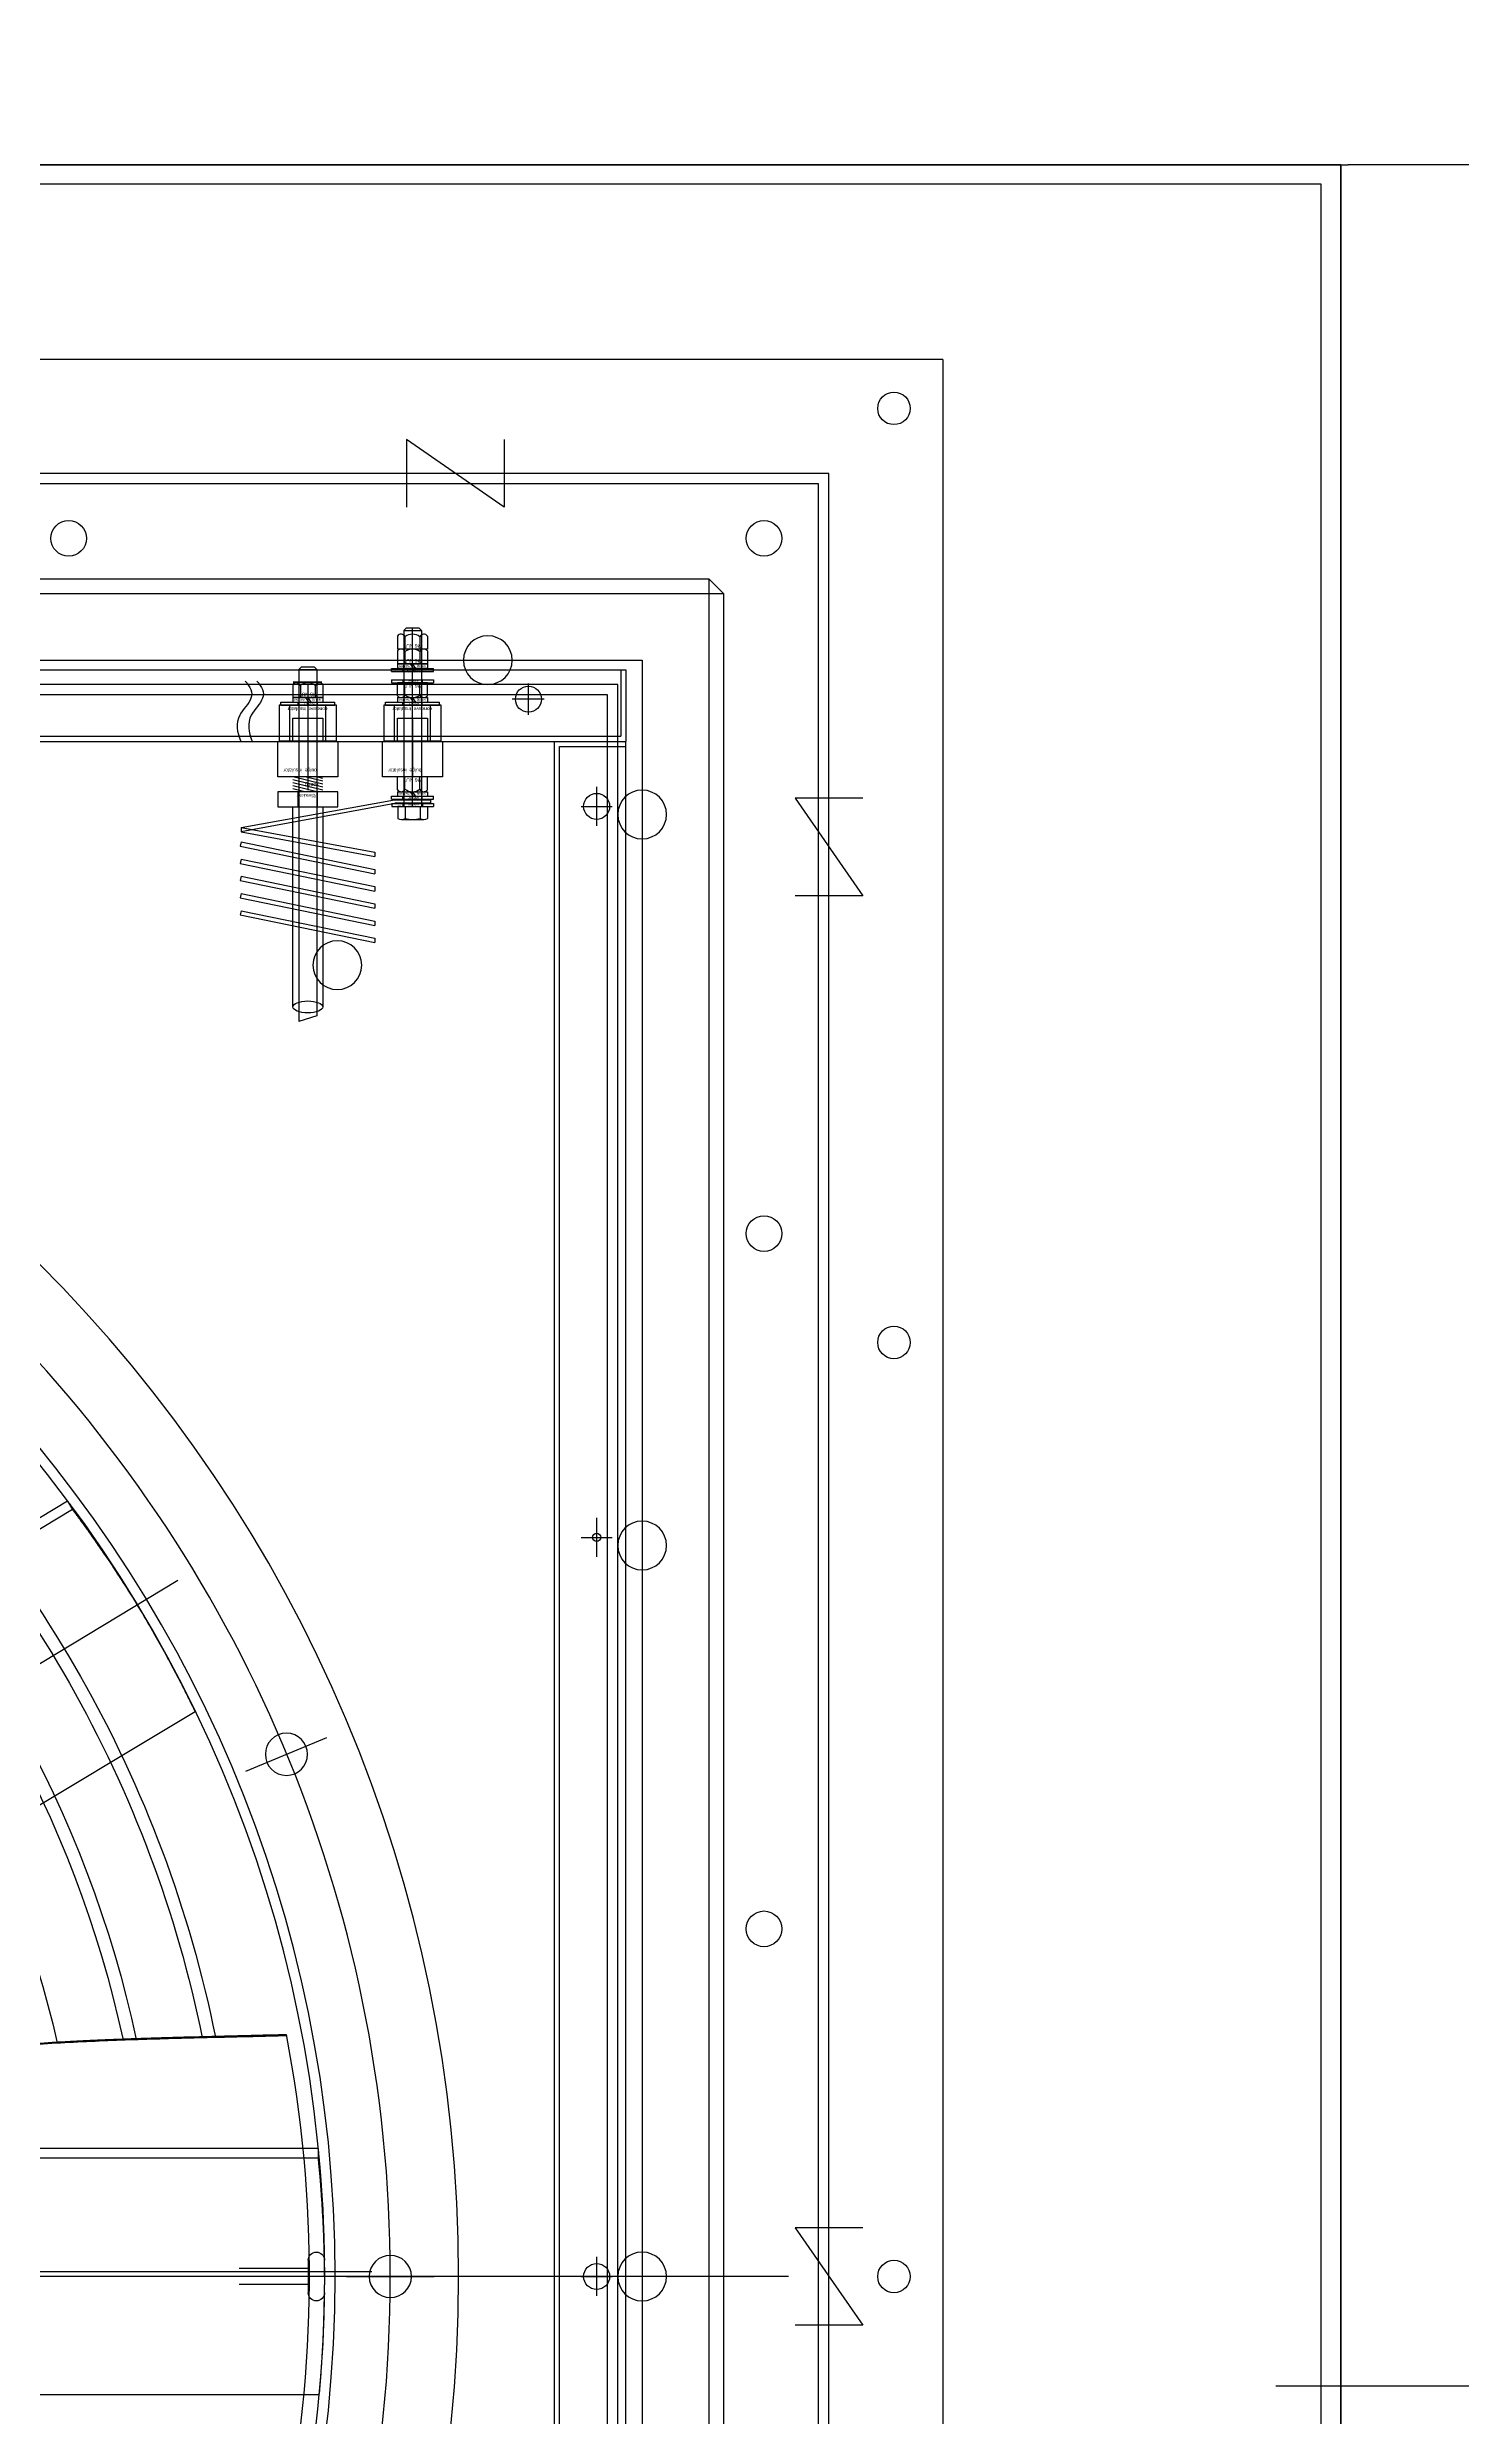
# Model space of a CAD drawing. Header units: millimetres. Extents: x 89978 to 501025, y -351975 to 835730.
# Drawn here: x 272552 to 272987, y -164185 to -163455 of the extents above; entities that cross this region are included whole.
import ezdxf
from ezdxf.enums import TextEntityAlignment as Align

# ---------------------------------------------------------------- set-up
doc = ezdxf.new("R2010")
doc.units = ezdxf.units.MM
doc.header["$LTSCALE"] = 150
doc.linetypes.add('CENTER', pattern=[50.8, 31.75, -6.35, 6.35, -6.35])
doc.linetypes.add('DIVIDEX2', pattern=[63.5, 25.4, -12.7, 0, -12.7, 0, -12.7])
doc.layers.get('Defpoints').update_dxf_attribs({"color": 150})
doc.layers.add('------00 Load Bank', color=3, linetype='Continuous')
doc.layers.add('-----36 Dimension', color=1, linetype='Continuous')
doc.styles.add('ELEC', font='')
doc.styles.get('ELEC').set_extended_font_data('Dotum')
doc.dimstyles.new('ELEC', dxfattribs={"dimscale": 100, "dimtxt": 2, "dimasz": 1, "dimexe": 2, "dimexo": 1, "dimgap": 1, "dimtad": 1, "dimdec": 0, "dimrnd": 0.25, "dimzin": 9, "dimdsep": 32, "dimlunit": 6, "dimtxsty": 'ELEC', "dimblk": 'Z_DOT', "dimcen": 3, "dimclrd": 7, "dimclre": 7, "dimclrt": 3, "dimadec": 0, "dimazin": 0, "dimtfac": 1, "dimtdec": 0, "dimtix": 1, "dimtmove": 2, "dimatfit": 1, "dimfxl": 1, "dimarcsym": 0})

# ---------------------------------------------------------------- blocks, each defined once
blk = doc.blocks.new('A$Cd768ecee')
at = {"color": 0}
for p, q in [((0, 0), (0, 1180)), ((35, 1145), (35, 35)), ((38.2, 1141.8), (38.2, 38.2)), ((100, 1080), (100, 100)), ((103.2, 1076.8), (103.2, 103.2)), ((103.2, 103.2), (1076.8, 103.2)), ((100, 100), (1080, 100)), ((38.2, 38.2), (1141.8, 38.2)), ((35, 35), (1145, 35)), ((0, 0), (1180, 0))]:
    blk.add_line(p, q, dxfattribs=at)
for points in [[(24.58, 575), (45.42, 575), (24.58, 605), (45.42, 605)], [(24.58, 135), (45.42, 135), (24.58, 165), (45.42, 165)], [(135, 24.58), (135, 45.42), (165, 24.58), (165, 45.42)]]:
    blk.add_lwpolyline(points, dxfattribs=at)
for centre, radius in [((15, 590), 5), ((55, 483), 5.5), ((15, 302.5), 5), ((55, 269), 5.5), ((55, 55), 5.5), ((269, 55), 5.5), ((15, 15), 5)]:
    blk.add_circle(centre, radius, dxfattribs=at)
blk = doc.blocks.new('A$Ca2785acc')
h = blk.add_hatch()
h.set_pattern_fill('ANSI31', color=0, scale=0.46, angle=90, style=0)
h.set_pattern_definition([(135, (-808.9499, -1994.633), (-1.0327295, -1.0327295), [])])
h.paths.add_polyline_path([(63.28, 12.53), (67.29, 12.53), (67.29, 13.64), (63.28, 13.64)])
at = {"color": 0}
for p, q in [((0, 980), (0, 35)), ((20.4, 978.4), (20.4, 36.6)), ((22, 980), (22, 35)), ((9, 501.5), (9, 513.5)), ((13.8, 507.5), (4.2, 507.5)), ((9, 274), (9, 286)), ((13.8, 280), (4.2, 280)), ((93.29, 55.15), (93.29, 116.74)), ((95.12, 119.49), (100.65, 121.23)), ((102.49, 116.74), (102.49, 55.15)), ((118.72, 88.4), (77.32, 96.92)), ((77.32, 95.57), (77.32, 96.92)), ((118.45, 87.1), (77.32, 95.57)), ((118.72, 83.11), (77.32, 91.63)), ((77.32, 90.28), (77.32, 91.63)), ((118.45, 81.81), (77.32, 90.28)), ((118.45, 87.1), (118.72, 88.4)), ((118.72, 77.82), (77.32, 86.34)), ((77.32, 84.99), (77.32, 86.34)), ((118.45, 76.53), (77.32, 84.99)), ((118.72, 72.53), (77.32, 81.05)), ((77.32, 79.7), (77.32, 81.05)), ((118.45, 81.81), (118.72, 83.11)), ((118.45, 71.24), (77.32, 79.7)), ((118.72, 67.25), (77.32, 75.76)), ((77.32, 74.41), (77.32, 75.76)), ((118.45, 65.95), (77.32, 74.41)), ((118.45, 76.53), (118.72, 77.82)), ((118.45, 62.86), (77.32, 70.47)), ((77.32, 69.12), (77.32, 70.47)), ((118.45, 61.5), (77.32, 69.12)), ((118.45, 71.24), (118.72, 72.53)), ((118.45, 65.95), (118.72, 67.25)), ((9, 49), (9, 61)), ((118.45, 62.78), (71.15, 53.97)), ((118.45, 61.5), (71.21, 52.96)), ((118.45, 61.5), (118.45, 62.86)), ((13.8, 55), (4.2, 55)), ((72.07, 55), (59.19, 55)), ((59.19, 54.08), (59.19, 55)), ((72.07, 54.08), (59.19, 54.08)), ((72.13, 52.79), (59.25, 52.79)), ((59.25, 52.79), (59.25, 51.87)), ((72.13, 51.87), (59.25, 51.87)), ((68.48, 54.08), (60.11, 54.08)), ((60.11, 53.97), (71.15, 53.97)), ((61.06, 50.48), (61.06, 51.87)), ((64.8, 51.87), (61.06, 51.87)), ((62.64, 54.08), (62.64, 55)), ((62.7, 52.79), (62.7, 51.87)), ((65.73, 50.48), (64.8, 51.87)), ((70.26, 51.87), (65.46, 51.87)), ((66.39, 50.48), (65.46, 51.87)), ((65.63, 55), (65.63, 0)), ((68.62, 54.08), (68.62, 55)), ((68.68, 52.79), (68.68, 51.87)), ((70.26, 50.48), (70.26, 51.87)), ((71.15, 54.08), (71.15, 54.08)), ((72.07, 54.08), (72.07, 55)), ((72.13, 52.79), (72.13, 51.87)), ((102.49, 55.15), (93.29, 55.15)), ((94.9, 55.15), (94.9, 50.55)), ((100.88, 55.15), (100.88, 50.55)), ((56.49, 45.91), (74.89, 45.91)), ((56.49, 35), (56.49, 45.91)), ((65.73, 50.48), (61.06, 50.48)), ((61.09, 49.9), (61.09, 45.91)), ((61.09, 45.91), (70.29, 45.91)), ((69.26, 50.48), (62.12, 50.48)), ((63.39, 49.68), (63.39, 45.91)), ((65.69, 28.21), (65.69, 46.13)), ((70.26, 50.48), (66.39, 50.48)), ((67.99, 49.68), (67.99, 45.91)), ((70.29, 49.9), (70.29, 45.91)), ((74.89, 45.91), (74.89, 35)), ((88.69, 45.91), (107.09, 45.91)), ((88.69, 35), (88.69, 45.91)), ((93.29, 50.05), (102.49, 47.75)), ((93.29, 49.13), (102.49, 46.83)), ((93.29, 48.21), (102.49, 45.91)), ((93.29, 47.29), (98.81, 45.91)), ((93.29, 46.37), (95.13, 45.91)), ((95.13, 50.51), (102.49, 48.67)), ((97.89, 17.31), (97.89, 50.02)), ((98.81, 50.51), (102.49, 49.59)), ((107.09, 45.91), (107.09, 35)), ((20.4, 36.6), (0, 36.6)), ((985, 35), (0, 35)), ((0, 13), (0, 35)), ((22, 35), (0, 35)), ((983.4, 33.4), (1.6, 33.4)), ((1.6, 13), (1.6, 33.4)), ((61.09, 35), (56.49, 35)), ((60.17, 34.87), (60.17, 23.83)), ((61.09, 27.83), (61.09, 35)), ((74.89, 35), (70.29, 35)), ((70.29, 35), (70.29, 27.83)), ((71.21, 34.87), (71.21, 23.83)), ((93.29, 35), (88.69, 35)), ((92.37, 34.87), (92.37, 23.83)), ((93.29, 27.83), (93.29, 35)), ((107.09, 35), (102.49, 35)), ((102.49, 35), (102.49, 27.83)), ((103.41, 34.87), (103.41, 23.83)), ((73.97, 23.83), (57.41, 23.83)), ((57.41, 23.83), (57.41, 22.91)), ((73.97, 22.91), (57.41, 22.91)), ((61.06, 21.52), (61.06, 22.91)), ((64.8, 22.91), (61.06, 22.91)), ((70.29, 27.83), (61.09, 27.83)), ((62.7, 23.83), (62.7, 22.91)), ((65.73, 21.52), (64.8, 22.91)), ((66.39, 21.52), (65.46, 22.91)), ((68.68, 23.83), (68.68, 22.91)), ((70.26, 21.52), (70.26, 22.91)), ((73.97, 23.83), (73.97, 22.91)), ((106.17, 23.83), (89.61, 23.83)), ((89.61, 23.83), (89.61, 22.91)), ((106.17, 22.91), (89.61, 22.91)), ((97, 22.91), (93.26, 22.91)), ((93.26, 21.52), (93.26, 22.91)), ((97, 22.91), (93.26, 22.91)), ((102.49, 27.83), (93.29, 27.83)), ((94.9, 23.83), (94.9, 22.91)), ((97.93, 21.52), (97, 22.91)), ((98.59, 21.52), (97.66, 22.91)), ((100.88, 23.83), (100.88, 22.91)), ((102.46, 21.52), (102.46, 22.91)), ((106.17, 23.83), (106.17, 22.91)), ((72.13, 16.95), (59.25, 16.95)), ((59.25, 16.03), (59.25, 16.95)), ((72.13, 16.03), (59.25, 16.03)), ((65.73, 21.52), (61.06, 21.52)), ((61.09, 20.94), (61.09, 16.95)), ((61.09, 16.95), (70.29, 16.95)), ((62.7, 16.03), (62.7, 16.95)), ((63.39, 20.72), (63.39, 16.95)), ((70.26, 21.52), (66.39, 21.52)), ((67.99, 20.72), (67.99, 16.95)), ((68.68, 16.03), (68.68, 16.95)), ((70.29, 20.94), (70.29, 16.95)), ((72.13, 16.03), (72.13, 16.95)), ((97.93, 21.52), (93.26, 21.52)), ((93.29, 21.52), (102.49, 21.52)), ((93.29, 17.52), (93.29, 21.52)), ((95.59, 17.74), (95.59, 21.52)), ((102.46, 21.52), (98.59, 21.52)), ((100.19, 17.74), (100.19, 21.52)), ((102.49, 17.52), (102.49, 21.52)), ((985, 13), (0, 13)), ((72.13, 13.46), (59.25, 13.46)), ((59.25, 13.46), (59.25, 12.54)), ((72.13, 12.54), (59.25, 12.54)), ((61.06, 11.14), (61.06, 12.54)), ((64.8, 12.54), (61.06, 12.54)), ((65.73, 11.14), (61.06, 11.14)), ((61.09, 12.54), (70.29, 12.54)), ((61.09, 11.14), (70.29, 11.14)), ((61.09, 7.15), (61.09, 11.14)), ((62.7, 13.46), (62.7, 12.54)), ((63.39, 7.37), (63.39, 11.14)), ((65.73, 11.14), (64.8, 12.54)), ((66.39, 11.14), (65.46, 12.54)), ((70.26, 11.14), (66.39, 11.14)), ((67.99, 7.37), (67.99, 11.14)), ((68.68, 13.46), (68.68, 12.54)), ((70.26, 11.14), (70.26, 12.54)), ((70.29, 7.15), (70.29, 11.14)), ((72.13, 13.46), (72.13, 12.54)), ((61.09, 6.58), (70.29, 6.58)), ((61.09, 2.58), (61.09, 6.58)), ((63.39, 2.8), (63.39, 6.58)), ((67.99, 2.8), (67.99, 6.58)), ((70.29, 2.58), (70.29, 6.58))]:
    blk.add_line(p, q, dxfattribs=at)
at = {"color": 0, "linetype": 'Continuous'}
for p, q in [((95.12, 12.89), (95.12, 119.49)), ((100.65, 12.89), (100.65, 121.23)), ((61.03, 55), (61.03, 58.71)), ((69.07, 59.04), (62.18, 59.04)), ((63.33, 55), (63.33, 58.71)), ((67.93, 55), (67.93, 58.71)), ((70.22, 55), (70.22, 58.71)), ((70.22, 55), (61.03, 55)), ((62, 55), (61.03, 55)), ((62.86, 0.82), (62.86, 55)), ((68.39, 0.82), (68.39, 55)), ((69.26, 55), (70.22, 55)), ((100.65, 12.89), (95.12, 12.89)), ((95.94, 12.07), (95.12, 12.89)), ((99.83, 12.07), (95.94, 12.07)), ((99.83, 12.07), (100.65, 12.89)), ((68.39, 0.82), (62.86, 0.82)), ((63.69, 0), (62.86, 0.82)), ((67.57, 0), (63.69, 0)), ((67.57, 0), (68.39, 0.82))]:
    blk.add_line(p, q, dxfattribs=at)
at = {"color": 0, "linetype": 'CENTER'}
for p, q in [((25.2, 22), (35, 22)), ((30, 26.8), (30, 17.2))]:
    blk.add_line(p, q, dxfattribs=at)
at = {"color": 0}
blk.add_lwpolyline([(71.21, 52.96), (60.16, 52.96), (60.11, 54.08)], dxfattribs=at)
for points in [[(88.69, 50.55), (107.09, 50.55), (107.09, 55.15), (88.69, 55.15)], [(56.86, 23.83), (74.52, 23.83), (74.52, 34.87), (56.86, 34.87)], [(89.06, 23.83), (106.72, 23.83), (106.72, 34.87), (89.06, 34.87)]]:
    blk.add_lwpolyline(points, close=True, dxfattribs=at)
at = {"color": 0, "linetype": 'Continuous', "const_width": 0.479}
blk.add_lwpolyline([(93.55, 16.76), (102.45, 16.76)], dxfattribs=at)
at = {"color": 0}
for centre, radius in [((9, 507.5), 4), ((9, 280), 1.25), ((9, 55), 4), ((30, 22), 4)]:
    blk.add_circle(centre, radius, dxfattribs=at)
at = {"color": 0, "linetype": 'Continuous'}
for centre, radius, start, end in [((62.18, 56.93), 2.12, 57.13278, 122.86722), ((65.63, 51.08), 7.96, 73.22135, 106.77865), ((69.07, 56.93), 2.12, 57.13278, 122.86722)]:
    blk.add_arc(centre, radius, start, end, dxfattribs=at)
at = {"color": 0}
for centre, radius, start, end in [((62.18, 49.16), 1.32, 23.5257, 145.72475), ((65.69, 46.74), 3.74, 52.025, 127.975), ((69.2, 49.16), 1.32, 34.27525, 156.4743), ((62.18, 20.2), 1.32, 23.5257, 145.72475), ((65.69, 17.78), 3.74, 52.025, 127.975), ((69.2, 20.2), 1.32, 34.27525, 156.4743), ((94.38, 18.27), 1.32, 214.27525, 336.4743), ((97.89, 20.69), 3.74, 232.025, 307.975), ((101.4, 18.27), 1.32, 203.5257, 325.72475), ((62.18, 7.89), 1.32, 214.27525, 336.4743), ((65.69, 10.31), 3.74, 232.025, 307.975), ((69.2, 7.89), 1.32, 203.5257, 325.72475), ((62.18, 3.32), 1.32, 214.27525, 336.4743), ((65.69, 5.74), 3.74, 232.025, 307.975), ((69.2, 3.32), 1.32, 203.5257, 325.72475)]:
    blk.add_arc(centre, radius, start, end, dxfattribs=at)
blk.add_ellipse((97.9, 116.74), major_axis=(4.59, 0), ratio=0.400356, dxfattribs=at)
for points in [[(113.59, 16.47), (111.97, 18.18), (110.38, 21.53), (116.9, 27.43), (116.16, 32.1), (114.98, 35)], [(117.16, 16.47), (115.54, 18.18), (113.95, 21.53), (120.47, 27.43), (119.73, 32.1), (118.55, 35)]]:
    blk.add_open_spline(points, degree=3, knots=[8.483166, 8.483166, 8.483166, 8.483166, 15.848258, 22.664705, 31.871365, 31.871365, 31.871365, 31.871365], dxfattribs=at)
at = {"color": 0, "style": 'ELEC'}
for s, height, p in [('spring ', 0.736, (63.15, 50.87)), ('washer', 0.736, (65.29, 52.05)), ('washer', 0.736, (65.39, 54.09)), ('washer', 0.736, (68.25, 50.87)), ('평insulator ', 0.92, (98.57, 51.22)), ('M6 NUT', 1.104, (65.68, 46.33)), ('spring ', 1.104, (96.9, 47.83)), ('concave  insulator ', 1.104, (66, 24.5)), ('spring ', 0.736, (63.15, 21.91)), ('washer', 0.736, (65.29, 23.09)), ('washer', 0.736, (68.25, 21.91)), ('concave  insulator ', 1.104, (98.2, 24.5)), ('spring ', 0.736, (95.35, 21.91)), ('washer', 0.736, (97.49, 23.09)), ('washer', 0.736, (100.45, 21.91)), ('M6 NUT', 1.104, (65.68, 17.37)), ('washer', 0.736, (65.45, 16.03)), ('M6 NUT', 1.104, (97.88, 19.99)), ('spring ', 0.736, (63.15, 11.53)), ('M6 NUT', 1.104, (65.68, 9.62)), ('washer', 0.736, (65.29, 12.72)), ('washer', 0.736, (68.25, 11.53)), ('M6 NUT', 1.104, (65.68, 5.05))]:
    blk.add_text(s, height=height, dxfattribs=at).set_placement(p, align=Align.CENTER)
at = {"color": 0, "style": 'ELEC', "text_generation_flag": 6}
for p in [(68.27, 43.37), (100.47, 43.37)]:
    blk.add_text('bulge  insulator ', height=1.104, rotation=180, dxfattribs=at).set_placement(p, align=Align.CENTER)
blk = doc.blocks.new('A$C02650c35')
at = {"color": 0, "linetype": 'CENTER'}
for p, q in [((522.5, 1085), (522.5, 0)), ((1020, 1040), (25, 1040)), ((1020, 45), (1020, 1040)), ((522.5, 949), (522.5, 976)), ((678.06, 918.06), (688.39, 943)), ((522.5, 936.62), (522.5, 726.69)), ((522.5, 936.62), (522.5, 726.69))]:
    blk.add_line(p, q, dxfattribs=at)
at = {"color": 0}
for p, q in [((1040.5, 1065), (4.5, 1065)), ((1040.5, 1065), (4.5, 1065)), ((1040.5, 1060.5), (1040.5, 1065)), ((1040.5, 1065), (1045, 1060.5)), ((1045, 1060.5), (0, 1060.5)), ((1040.5, 24.5), (1040.5, 1060.5)), ((1045, 24.5), (1045, 1060.5)), ((1045, 30), (1045, 1055)), ((520, 937.23), (520, 915.99)), ((525, 937.23), (525, 915.99))]:
    blk.add_line(p, q, dxfattribs=at)
at = {"color": 0, "linetype": 'DIVIDEX2', "ltscale": 0.5}
for p, q in [((524, 698.6), (524, 956.84)), ((736.75, 897.15), (603.22, 676.12))]:
    blk.add_line(p, q, dxfattribs=at)
at = {"color": 0, "linetype": 'Continuous', "lineweight": 25}
for p, q in [((521.18, 942.2), (521.13, 942.2)), ((523.82, 942.2), (521.18, 942.2)), ((486.1, 940.54), (486.1, 709.05)), ((561.9, 940.25), (558.9, 940.25)), ((558.9, 940.25), (558.9, 708.56)), ((561.9, 940.25), (561.9, 708.56)), ((696.31, 902.43), (577.08, 704)), ((727.23, 885.79), (727.18, 885.81)), ((729.49, 884.43), (727.23, 885.79)), ((758.56, 864.7), (639.22, 666.09)), ((761.13, 863.15), (641.79, 664.55)), ((761.13, 863.15), (758.56, 864.7))]:
    blk.add_line(p, q, dxfattribs=at)
at = {"color": 0, "linetype": 'Continuous'}
for p, q in [((515, 939.73), (515, 939.77)), ((527.5, 937.23), (517.5, 937.23)), ((530, 939.77), (530, 939.73))]:
    blk.add_line(p, q, dxfattribs=at)
at = {"color": 0}
for centre, radius in [((522.5, 1040), 7.5), ((747.5, 1040), 7.5), ((972.5, 1040), 7.5), ((1020, 992.5), 7.5), ((522.5, 542.5), 441), ((522.5, 962.5), 6.5), ((522.5, 962.5), 6.5), ((926.13, 946.19), 7.5), ((926.13, 946.19), 7.5), ((522.5, 542.5), 403), ((522.5, 542.5), 399.8), ((683.23, 930.53), 6.5), ((683.23, 930.53), 6.5)]:
    blk.add_circle(centre, radius, dxfattribs=at)
at = {"color": 0, "linetype": 'CENTER'}
blk.add_circle((522.5, 542.5), 420, dxfattribs=at)
blk.add_circle((522.5, 542.5), 420, dxfattribs=at)
at = {"color": 0, "linetype": 'Continuous'}
for centre, start, end in [((517.5, 939.77), 90.72108, 180), ((527.5, 939.77), 0, 89.27892), ((517.5, 939.73), 180, 270), ((527.5, 939.73), 270, 0)]:
    blk.add_arc(centre, 2.5, start, end, dxfattribs=at)
at = {"color": 0}
for radius, start, end in [(395, 79.1258, 101.51219), (369.5, 42.24357, 78.52014), (373.5, 42.11711, 78.62922), (349.5, 42.90445, 77.94952), (345.5, 43.04194, 77.83194), (325.5, 43.75235, 77.2394)]:
    blk.add_arc((522.5, 542.5), radius, start, end, dxfattribs=at)
at = {"color": 0, "linetype": 'Continuous', "lineweight": 25}
for points, knots in [([(521.13, 942.2), (520.14, 942.19), (518.17, 942.18), (515.09, 942.14), (511.9, 942.06), (508.61, 941.96), (504.88, 941.82), (500.7, 941.61), (496, 941.33), (491.15, 940.98), (487.79, 940.69), (486.1, 940.54)], [0, 0, 0, 0, 0.098219, 0.196459, 0.294698, 0.393098, 0.491499, 0.618442, 0.745384, 0.872692, 1, 1, 1, 1]), ([(558.9, 940.25), (558.88, 940.25), (558.86, 940.26), (558.68, 940.28), (558.39, 940.3), (557.99, 940.34), (557.41, 940.4), (556.6, 940.48), (555.52, 940.58), (554.24, 940.69), (552.75, 940.82), (551.06, 940.96), (549.17, 941.11), (547.08, 941.26), (544.75, 941.41), (542.18, 941.57), (539.37, 941.72), (536.34, 941.86), (533.31, 941.97), (530.32, 942.06), (527.42, 942.13), (524.38, 942.18), (522.25, 942.19), (521.18, 942.2)], [0, 0, 0, 0, 0.03878, 0.077567, 0.116355, 0.1552, 0.194046, 0.245833, 0.297636, 0.34944, 0.401226, 0.453012, 0.504815, 0.556618, 0.608404, 0.662492, 0.7166, 0.770707, 0.824794, 0.868554, 0.912313, 0.956156, 1, 1, 1, 1]), ([(561.9, 940.25), (561.88, 940.25), (561.86, 940.26), (561.68, 940.28), (561.39, 940.3), (560.98, 940.34), (560.39, 940.4), (559.58, 940.48), (558.49, 940.58), (557.19, 940.69), (555.68, 940.82), (553.96, 940.96), (552.2, 941.1), (550.46, 941.22), (548.78, 941.34), (546.99, 941.45), (544.8, 941.58), (542.14, 941.72), (538.96, 941.87), (535.53, 941.99), (531.87, 942.1), (527.98, 942.17), (525.21, 942.19), (523.82, 942.2)], [0, 0, 0, 0, 0.038794, 0.077595, 0.116396, 0.155256, 0.194116, 0.245886, 0.297665, 0.349435, 0.401519, 0.453611, 0.505695, 0.544496, 0.583297, 0.622156, 0.661015, 0.717306, 0.773608, 0.829899, 0.886596, 0.943304, 1, 1, 1, 1]), ([(573.49, 737.89), (575.35, 744.68), (579.23, 758.83), (584.32, 780.49), (588.63, 802.81), (591.64, 824.81), (593.62, 846.41), (594.87, 867.62), (595.66, 888.87), (596.17, 909.82), (596.5, 923.7), (596.66, 930.48)], [0, 0, 0, 0, 0.1081379, 0.2251135, 0.3413954, 0.4570616, 0.5657729, 0.6743483, 0.7829008, 0.8914823, 0.994843, 0.994843, 0.994843, 0.994843]), ([(573.57, 737.92), (573.75, 738.58), (574.51, 741.26), (575.79, 745.94), (577.42, 752.03), (579.04, 758.25), (580.54, 764.25), (581.92, 769.99), (583.13, 775.19), (584.19, 779.99), (585.06, 784.09), (585.76, 787.48), (586.39, 790.65), (587.05, 794.11), (587.82, 798.29), (589.05, 805.39), (590.51, 815.09), (591.99, 827.03), (593.14, 838.53), (594, 849.4), (594.55, 857.82), (594.91, 864.37), (595.18, 869.63), (595.45, 875.86), (595.73, 883.09), (596, 891.26), (596.26, 900.36), (596.52, 910.38), (596.76, 920.5), (596.94, 927.29), (597.02, 930.41)], [0, 0, 0, 0, 0.0105993, 0.042715, 0.074456, 0.1073437, 0.1413731, 0.1694151, 0.1979263, 0.223438, 0.2448649, 0.2622189, 0.2766961, 0.2944954, 0.3162608, 0.341978, 0.4051023, 0.466824, 0.5267457, 0.5825963, 0.6340774, 0.6563171, 0.6830925, 0.7149493, 0.751887, 0.7939052, 0.84012, 0.8912343, 0.9472267, 0.994836, 0.994836, 0.994836, 0.994836]), ([(727.18, 885.81), (726.34, 886.32), (724.64, 887.32), (721.97, 888.87), (719.2, 890.45), (716.33, 892.06), (713.06, 893.85), (709.37, 895.84), (705.2, 898.01), (700.87, 900.21), (697.83, 901.69), (696.31, 902.43)], [0, 0, 0, 0, 0.098219, 0.196459, 0.294698, 0.393098, 0.491499, 0.618442, 0.745384, 0.872692, 1, 1, 1, 1]), ([(758.56, 864.7), (758.55, 864.7), (758.53, 864.72), (758.38, 864.83), (758.15, 865), (757.82, 865.24), (757.36, 865.59), (756.71, 866.07), (755.83, 866.71), (754.79, 867.47), (753.58, 868.35), (752.2, 869.34), (750.66, 870.44), (748.94, 871.64), (747.03, 872.97), (744.91, 874.43), (742.57, 876.01), (740.05, 877.69), (737.51, 879.35), (735, 880.96), (732.54, 882.52), (729.96, 884.12), (728.14, 885.23), (727.23, 885.79)], [0, 0, 0, 0, 0.03878, 0.077567, 0.116355, 0.1552, 0.194046, 0.245833, 0.297636, 0.34944, 0.401226, 0.453012, 0.504815, 0.556618, 0.608404, 0.662492, 0.7166, 0.770707, 0.824794, 0.868554, 0.912313, 0.956156, 1, 1, 1, 1]), ([(761.13, 863.15), (761.12, 863.16), (761.1, 863.17), (760.95, 863.28), (760.72, 863.46), (760.39, 863.7), (759.91, 864.05), (759.26, 864.53), (758.38, 865.18), (757.32, 865.95), (756.09, 866.84), (754.69, 867.84), (753.25, 868.86), (751.82, 869.87), (750.44, 870.83), (748.96, 871.86), (747.15, 873.09), (744.95, 874.58), (742.29, 876.35), (739.42, 878.22), (736.34, 880.2), (733.05, 882.26), (730.68, 883.71), (729.49, 884.43)], [0, 0, 0, 0, 0.038794, 0.077595, 0.116396, 0.155256, 0.194116, 0.245886, 0.297665, 0.349435, 0.401519, 0.453611, 0.505695, 0.544496, 0.583297, 0.622156, 0.661015, 0.717306, 0.773608, 0.829899, 0.886596, 0.943304, 1, 1, 1, 1])]:
    blk.add_open_spline(points, degree=3, knots=knots, dxfattribs=at)
blk = doc.blocks.new('_DOTBLANK')
at = {"color": 0, "linetype": 'ByBlock'}
blk.add_line((-0.5, 0), (-1, 0), dxfattribs=at)
blk.add_circle((0, 0), 0.5, dxfattribs=at)
blk = doc.blocks.new('*D933')
at = {"layer": '-----36 Dimension', "color": 0, "lineweight": -2, "transparency": 16777216}
for p, q in [((273030.18, -164241.62), (273030.18, -164125.24)), ((273230.18, -164241.62), (273230.18, -164125.24)), ((272980.18, -164175.24), (272930.18, -164175.24)), ((273230.18, -164175.24), (273030.18, -164175.24)), ((273280.18, -164175.24), (273330.18, -164175.24))]:
    blk.add_line(p, q, dxfattribs=at)
at = {"layer": 'Defpoints', "color": 0, "transparency": 16777216}
for p in [(273030.18, -164175.24), (273030.18, -164291.62, -9.86), (273230.18, -164291.62, -9.86)]:
    blk.add_point(p, dxfattribs=at)
at = {"layer": '-----36 Dimension', "color": 0, "lineweight": -2, "transparency": 16777216, "xscale": 50, "yscale": 50, "zscale": 50}
blk.add_blockref('_DOTBLANK', (273030.18, -164175.24), dxfattribs=at)
at = {"layer": '-----36 Dimension', "color": 0, "lineweight": -2, "transparency": 16777216, "xscale": 50, "yscale": 50, "zscale": 50, "rotation": 180}
blk.add_blockref('_DOTBLANK', (273230.18, -164175.24), dxfattribs=at)
at = {"layer": '-----36 Dimension', "color": 0, "transparency": 16777216, "insert": (273130.18, -164062.65), "char_height": 125, "attachment_point": 5, "style": 'ELEC'}
blk.add_mtext('200', dxfattribs=at)
blk = doc.blocks.new('Z_DOT')
for p, q in [((0, -2), (0, 2)), ((-2, 0), (2, 0))]:
    blk.add_line(p, q)
for radius in [2.5, 1.25]:
    blk.add_circle((0, 0), radius)
blk = doc.blocks.new('*D939')
at = {"layer": '-----36 Dimension', "color": 0, "lineweight": -2, "transparency": 16777216}
for p, q in [((271580.18, -163441.43), (271580.18, -162891.95)), ((273400.18, -163441.43), (273400.18, -162891.95)), ((273350.18, -162941.95), (271630.18, -162941.95))]:
    blk.add_line(p, q, dxfattribs=at)
at = {"layer": 'Defpoints', "color": 0, "transparency": 16777216}
for p in [(271580.18, -162941.95), (271580.18, -163491.43), (273400.18, -163491.43)]:
    blk.add_point(p, dxfattribs=at)
at = {"layer": '-----36 Dimension', "color": 0, "lineweight": -2, "transparency": 16777216, "xscale": 50, "yscale": 50, "zscale": 50, "rotation": 180}
blk.add_blockref('_DOTBLANK', (271580.18, -162941.95), dxfattribs=at)
at = {"layer": '-----36 Dimension', "color": 0, "lineweight": -2, "transparency": 16777216, "xscale": 50, "yscale": 50, "zscale": 50}
blk.add_blockref('_DOTBLANK', (273400.18, -162941.95), dxfattribs=at)
at = {"layer": '-----36 Dimension', "color": 0, "transparency": 16777216, "insert": (272490.18, -162817.33), "char_height": 125, "attachment_point": 5, "style": 'ELEC'}
blk.add_mtext('1,820', dxfattribs=at)

msp = doc.modelspace()

# ---------------------------------------------------------------- linework, layer by layer
at = {"layer": '------00 Load Bank'}
for p, q in [((272697.48, -163491.43), (272950.18, -163491.43)), ((272950.18, -163491.43), (272950.18, -164999.13)), ((272950.18, -163491.43), (272952.48, -163491.43))]:
    msp.add_line(p, q, dxfattribs=at)
at = {"layer": '------00 Load Bank', "elevation": 0}
for points in [[(272950.18, -163491.43), (271580.18, -163491.43), (271580.18, -166091.43), (272950.18, -166091.43), (272950.18, -163491.43)], [(272950.18, -166091.43), (273400.18, -166091.43), (273400.18, -163491.43), (272952.48, -163491.43)]]:
    msp.add_lwpolyline(points, dxfattribs=at)
for points in [[(272950.18, -166091.43), (271580.18, -166091.43), (271580.18, -163491.43), (272950.18, -163491.43)], [(272944.18, -163497.43), (271586.18, -163497.43), (271586.18, -166085.43), (272944.18, -166085.43)]]:
    msp.add_lwpolyline(points, close=True, dxfattribs=at)

# ---------------------------------------------------------------- block references
at = {"layer": '------00 Load Bank', "rotation": 180}
for name, p in [('A$Cd768ecee', (272827.66, -163551.43)), ('A$Ca2785acc', (272730.16, -163633.93))]:
    msp.add_blockref(name, p, dxfattribs=at)
at = {"layer": '------00 Load Bank', "xscale": -1, "rotation": 270}
msp.add_blockref('A$C02650c35', (271695.16, -164663.93), dxfattribs=at)

# ---------------------------------------------------------------- dimensions: what is measured, and where the dimension line sits
at = {"layer": '-----36 Dimension'}
for base, p1, p2, picture, middle in [((271580.18, -162941.95), (273400.18, -163491.43), (271580.18, -163491.43), '*D939', (272490.18, -162817.33)), ((273030.18, -164175.24), (273230.18, -164291.62, -9.86), (273030.18, -164291.62, -9.86), '*D933', (273130.18, -164062.65))]:
    dim = msp.add_linear_dim(base=base, p1=p1, p2=p2, angle=180, dimstyle='ELEC', override={"dimscale": 50, "dimtxt": 2.5, "dimexe": 1, "dimtad": 2, "dimblk1": 'DOTBLANK', "dimblk2": 'DOTBLANK', "dimsah": 1, "dimclrd": 0, "dimclre": 0, "dimclrt": 0}, dxfattribs=at)
    dim.commit()
    dim.dimension.update_dxf_attribs({"geometry": picture, "text_midpoint": middle})

doc.saveas('drawing.dxf')
